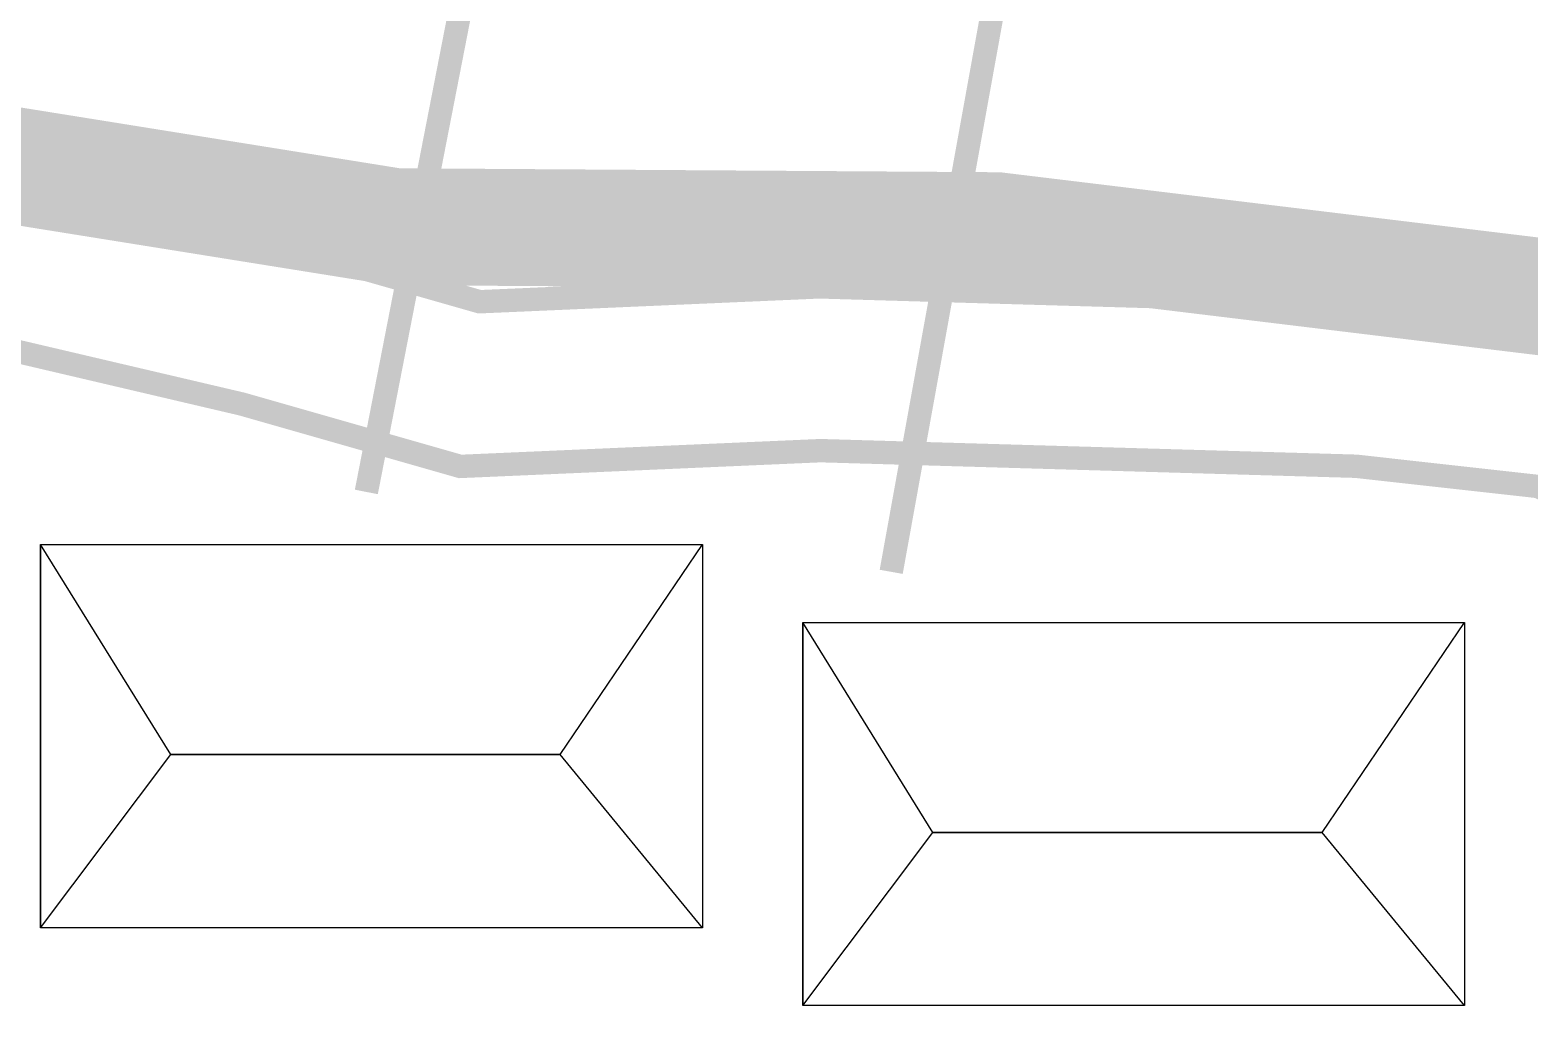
# Model space of a CAD drawing. Header units: inches. Extents: x -885 to 26362, y -28010 to 990.
# Drawn here: x 4381.29 to 4386.32, y -2391.96 to -2388.64 of the extents above; entities that cross this region are included whole.
import ezdxf

# ---------------------------------------------------------------- set-up
doc = ezdxf.new("R2010")
doc.units = ezdxf.units.IN
doc.header["$MEASUREMENT"] = 0
doc.layers.add('BUILDING', color=5, linetype='Continuous', lineweight=15)
doc.layers.add('Text', color=7, linetype='Continuous')

msp = doc.modelspace()

# ---------------------------------------------------------------- linework, layer by layer
at = {"layer": 'BUILDING', "const_width": 0.078483}
for points in [[(4380.857988, -2389.063863), (4382.142761, -2389.365237), (4382.802747, -2389.553826), (4383.942323, -2389.503905), (4385.781485, -2389.557524), (4386.51187, -2389.638876), (4386.828663, -2389.797883), (4387.167456, -2390.576277), (4387.45345, -2392.075749), (4387.642646, -2392.512094), (4388.289433, -2392.684043), (4389.336611, -2392.684043), (4390.154994, -2392.493604), (4390.911778, -2392.247698), (4391.334169, -2392.587899), (4391.844559, -2393.277545), (4392.834538, -2394.340673), (4393.802518, -2395.167139), (4394.999293, -2395.980662), (4395.958473, -2396.625934), (4397.03645, -2396.936552), (4398.97681, -2397.249019), (4401.181164, -2397.679817)], [(4380.785152, -2389.611073), (4382.004477, -2389.897094), (4382.737623, -2390.106589), (4383.946346, -2390.053639), (4385.743008, -2390.106019), (4386.353315, -2390.173996), (4386.404349, -2390.199612), (4386.639276, -2390.739368), (4386.925198, -2392.23846), (4387.244422, -2392.974691), (4388.217652, -2393.233426), (4389.399689, -2393.233426), (4390.302409, -2393.023362), (4390.798753, -2392.862082), (4390.934571, -2392.971473), (4391.421388, -2393.629266), (4392.453902, -2394.738072), (4393.468725, -2395.604533), (4394.691539, -2396.435756), (4395.723427, -2397.129942), (4396.916282, -2397.473662), (4398.880424, -2397.789959), (4401.075791, -2398.219)]]:
    msp.add_lwpolyline(points, dxfattribs=at)
at = {"layer": 'Text', "color": 0, "lineweight": 25, "const_width": 0.078483}
for points in [[(4384.183124, -2390.460398), (4384.620931, -2388.039563)], [(4382.42243, -2390.192233), (4382.75357, -2388.493078)]]:
    msp.add_lwpolyline(points, dxfattribs=at)
at = {"layer": 'Text', "color": 1, "const_width": 0.392416}
msp.add_lwpolyline([(4380.527995, -2388.982511), (4382.51831, -2389.301919), (4384.536311, -2389.315316), (4386.50307, -2389.553826), (4388.927419, -2389.694344), (4390.273791, -2389.906969), (4392.368148, -2390.465342), (4394.317056, -2390.984938), (4396.064071, -2391.798412), (4397.846033, -2392.343842), (4400.641136, -2393.199379), (4401.56749, -2393.482921), (4402.80033, -2393.530847), (4403.29312, -2393.686156), (4404.652691, -2395.176383)], dxfattribs=at)
at = {"layer": 'Text'}
for points in [[(4381.32979, -2390.368481), (4383.549808, -2390.368481), (4383.549808, -2391.654926), (4381.32979, -2391.654926)], [(4383.886596, -2390.629979), (4386.106614, -2390.629979), (4386.106614, -2391.916424), (4383.886596, -2391.916424)]]:
    msp.add_lwpolyline(points, close=True, dxfattribs=at)
for points in [[(4383.072083, -2391.073521), (4383.549808, -2390.368481), (4383.549808, -2391.654926), (4383.072083, -2391.073521), (4381.766487, -2391.073521), (4381.32979, -2390.368481), (4381.32979, -2391.654926), (4381.766487, -2391.073521)], [(4385.628888, -2391.335019), (4386.106614, -2390.629979), (4386.106614, -2391.916424), (4385.628888, -2391.335019), (4384.323293, -2391.335019), (4383.886596, -2390.629979), (4383.886596, -2391.916424), (4384.323293, -2391.335019)]]:
    msp.add_lwpolyline(points, dxfattribs=at)
at = {"layer": 'Text', "color": 6}
for points in [[(4381.766487, -2391.073521), (4383.072083, -2391.073521)], [(4384.323293, -2391.335019), (4385.628888, -2391.335019)]]:
    msp.add_lwpolyline(points, dxfattribs=at)

doc.saveas('drawing.dxf')
